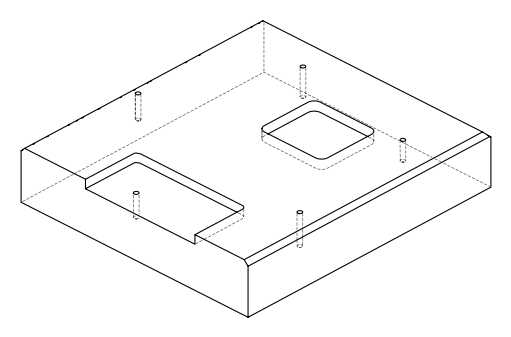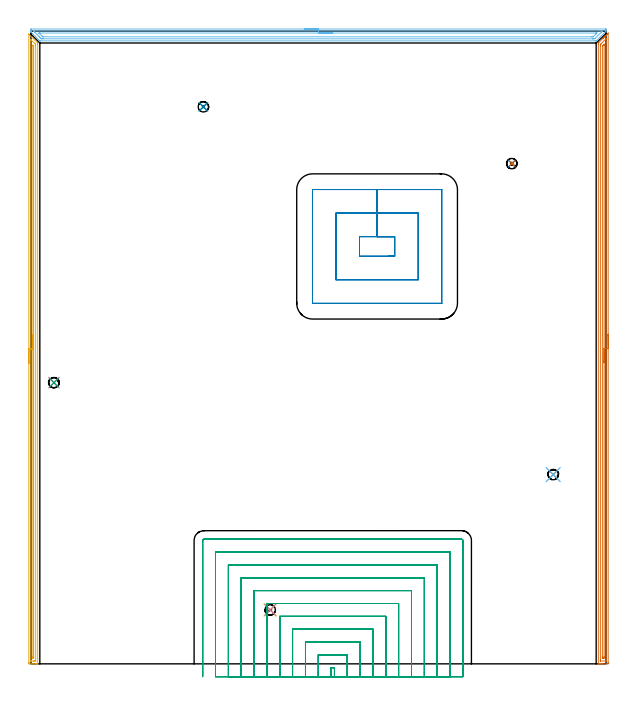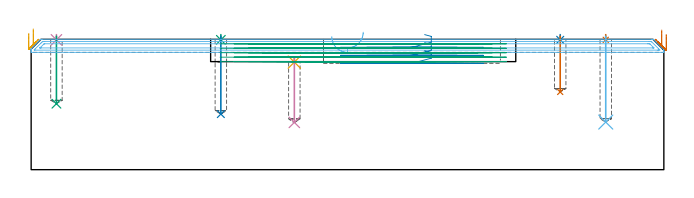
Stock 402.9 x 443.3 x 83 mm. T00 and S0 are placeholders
(PLAN: 15 operations, 4 tool changes, 77.2 min)
(1 SPOT_DRILL | STEP1POCKET | NXT0321_9005460120000 | 0.03 min | 2 mm3)
(2 SPOT_DRILL_1 | STEP1POCKET_1 | NXT0321_9005460120000 | 0.03 min | 0 mm3)
(3 SPOT_DRILL_2 | STEP1POCKET_2 | NXT0321_9005460120000 | 0.03 min | 0 mm3)
(4 SPOT_DRILL_3 | STEP1POCKET_3 | NXT0321_9005460120000 | 0.03 min | 0 mm3)
(5 SPOT_DRILL_4 | STEP1POCKET_4 | NXT0321_9005460120000 | 0.03 min | 1480 mm3)
(6 DRILL_BLIND_HOLE_INTO_CENTER | STEP1POCKET | UGT0301_193 | 0.22 min | 2121 mm3)
(7 DRILL_BLIND_HOLE_INTO_CENTER_1 | STEP1POCKET_1 | UGT0301_193 | 0.14 min | 1327 mm3)
(8 DRILL_BLIND_HOLE_INTO_CENTER_2 | STEP1POCKET_2 | UGT0301_193 | 0.2 min | 1912 mm3)
(9 DRILL_BLIND_HOLE_INTO_CENTER_3 | STEP1POCKET_3 | UGT0301_193 | 0.17 min | 1639 mm3)
(10 DRILL_BLIND_HOLE_INTO_CENTER_4 | STEP1POCKET_4 | UGT0301_193 | 0.17 min | 1565 mm3)
(11 AREA_MILL | FG_CHAMFER_SURFACE | UGT0205_001 | 10.68 min | 8517 mm3)
(12 AREA_MILL_1 | FG_CHAMFER_SURFACE_1 | UGT0205_001 | 9.79 min | 13762 mm3)
(13 AREA_MILL_2 | FG_CHAMFER_SURFACE_2 | UGT0205_001 | 10.71 min | 10408 mm3)
(14 MILL_RECTANGULAR_POCKET | POCKET_RECTANGULAR_STRAIGHT | UGT0201_105 | Follow Part, ap 5.5, ae 75% | 4.35 min | 173634 mm3)
(15 MILL_SLOT | SLOT_PARTIAL_RECTANGULAR | UGT0201_102 | Follow Part, ap 3, ae 75% | 40.59 min | 255645 mm3)
(TOOL NXT0321_9005460120000 | NC Spot Drill, 142deg, 12mm, Carbide, Uncoated | D12 PA142 FL30 Z2)
(TOOL UGT0301_193 | Twist Drill 7.3 mm | D7.3 PA118 FL66 Z2)
(TOOL UGT0205_001 | Chamfer Mill 20 x 3 x 45 deg. | D20 FL50 Z2)
(TOOL UGT0201_105 | End Mill 22 mm | D22 FL25 Z2)
(TOOL UGT0201_102 | End Mill 12 mm | D12 FL16 Z2)
(OP 1 SPOT_DRILL)
G17 G21 G94 G90
T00 M6
G54
G17 G0 G90 X365.9 Y132.6 S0 M3
G43 Z93. H0
G94 G81 G98 Z82.686 F250. R86.
G80
M5
M2
(OP 2 SPOT_DRILL_1)
G17 G21 G94 G90
T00 M6
G54
G17 G0 G90 X336.9 Y350.5 S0 M3
G43 Z93. H0
G94 G81 G98 Z82.686 F250. R86.
G80
M5
M2
(OP 3 SPOT_DRILL_2)
G17 G21 G94 G90
T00 M6
G54
G17 G0 G90 X120.8 Y390.3 S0 M3
G43 Z93. H0
G94 G81 G98 Z82.686 F250. R86.
G80
M5
M2
(OP 4 SPOT_DRILL_3)
G17 G21 G94 G90
T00 M6
G54
G17 G0 G90 X16.1 Y197. S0 M3
G43 Z93. H0
G94 G81 G98 Z82.686 F250. R86.
G80
M5
M2
(OP 5 SPOT_DRILL_4)
G17 G21 G94 G90
T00 M6
G54
G17 G0 G90 X167.6 Y37.8 S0 M3
G43 Z93. H0
G94 G81 G98 Z68.486 F250. R71.8
G80
M5
M2
(OP 6 DRILL_BLIND_HOLE_INTO_CENTER)
G17 G21 G94 G90
T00 M6
G54
G17 G0 G90 X365.9 Y132.6 S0 M3
G43 Z93. H0
G94 G81 G98 Z30.3 F250. R85.
G80
M5
M2
(OP 7 DRILL_BLIND_HOLE_INTO_CENTER_1)
G17 G21 G94 G90
T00 M6
G54
G17 G0 G90 X336.9 Y350.5 S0 M3
G43 Z93. H0
G94 G81 G98 Z49.5 F250. R85.
G80
M5
M2
(OP 8 DRILL_BLIND_HOLE_INTO_CENTER_2)
G17 G21 G94 G90
T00 M6
G54
G17 G0 G90 X120.8 Y390.3 S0 M3
G43 Z93. H0
G94 G81 G98 Z35.4 F250. R85.
G80
M5
M2
(OP 9 DRILL_BLIND_HOLE_INTO_CENTER_3)
G17 G21 G94 G90
T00 M6
G54
G17 G0 G90 X16.1 Y197. S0 M3
G43 Z93. H0
G94 G81 G98 Z42. F250. R85.
G80
M5
M2
(OP 10 DRILL_BLIND_HOLE_INTO_CENTER_4)
G17 G21 G94 G90
T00 M6
G54
G17 G0 G90 X167.6 Y37.8 S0 M3
G43 Z93. H0
G94 G81 G98 Z30.1 F250. R70.8
G80
M5
M2
(OP 11 AREA_MILL)
G17 G21 G94 G90
T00 M6
G54
G17 G0 G90 X-1.5 Y210.6 S1061 M3
G43 Z93. H0
Z86.8
G94 G1 Y210.638 Z85.928 F250.
Y210.752 Z85.064
Y210.941 Z84.212
Y211.203 Z83.38
Y211.537 Z82.574
Y211.94 Z81.8
Y212.409 Z81.064
Y212.94 Z80.372
Y213.529 Z79.729
Y214.172 Z79.14
Y214.864 Z78.608
Y215.6 Z78.14
Y216.374 Z77.737
Y217.18 Z77.403
Y218.012 Z77.141
Y218.864 Z76.952
Y219.728 Z76.838
Y220.6 Z76.8
X-1.499 Y441.166 Z76.801
X-1.498 Y441.174 Z76.802
X-1.493 Y441.183 Z76.807
X-1.486 Y441.182 Z76.813
X-1.466 Y441.166 Z76.833
X1.576 Y438.125 Z79.874
X4.686 Y435.014 Z82.984
X4.689 Y435.009 Z82.988
X4.696 Y434.993 Z82.992
X4.7 Y434.311 Z83.
Y0.183
X4.697 Y0.008 Z82.988
X4.694 Y0.006 Z82.985
X4.328 Y0. Z82.628
X4.084 Z82.383
X3.363 Z81.658
X2.121 Z80.418
X0.718 Z79.014
X-1.045 Y0.001 Z77.251
X-1.276 Y0.004 Z77.021
X-1.491 Y0.01 Z76.806
X-1.495 Y0.173 Z76.803
X-1.499 Y0.63 Z76.801
X-1.5 Y1.091 Z76.8
Y220.6
X-0.086 Z78.214
X-0.085 Y436.914 Z78.215
Y436.994
X-0.079 Y437.3 Z78.221
X-0.077 Y437.316 Z78.223
X-0.054 Y437.297 Z78.246
X-0.016 Y437.264 Z78.284
X0.019 Y437.23 Z78.319
X0.257 Y436.994 Z78.557
X2.482 Y434.769 Z80.782
X2.938 Y434.311 Z81.238
X3.093 Y434.152 Z81.393
X3.216 Y434.022 Z81.516
X3.279 Y433.949 Z81.579
X3.286 Y433.417 Z81.586
X3.285 Y2.497 Z81.585
X3.284 Y2.418 Z81.584
X3.279 Y2.02 Z81.579
X2.888 Y2.006 Z81.188
X2.482 Y2.002 Z80.782
X2.012 Y2. Z80.312
X1.6 Z79.9
X0.249 Z78.549
X0.017 Y2.001 Z78.317
X-0.017 Y2.002 Z78.283
X-0.052 Y2.005 Z78.248
X-0.076 Y2.009 Z78.224
X-0.079 Y2.035 Z78.221
X-0.085 Y2.338 Z78.215
Y2.418
X-0.086 Y220.6 Z78.214
X1.328 Z79.628
X1.329 Y432.798 Z79.629
X1.333 Y433.417 Z79.633
X1.334 Y433.452 Z79.634
X1.335 Y433.454 Z79.635
X1.38 Y433.417 Z79.68
X1.6 Y433.199 Z79.9
X1.766 Y433.029 Z80.066
X1.847 Y432.941 Z80.147
X1.865 Y432.92 Z80.165
X1.867 Y432.876 Z80.167
X1.869 Y432.798 Z80.169
X1.871 Y432.523 Z80.171
Y432.247
Y4.826
X1.869 Y4.207 Z80.169
X1.867 Y4.069 Z80.167
X1.864 Y4.01 Z80.164
X1.799 Y4.004 Z80.099
X1.6 Z79.9
X1.397 Y4.008 Z79.697
X1.343 Y4.01 Z79.643
X1.335 Y4.043 Z79.635
X1.332 Y4.115 Z79.632
X1.33 Y4.207 Z79.63
X1.329 Y4.482 Z79.629
X1.328 Y5.101 Z79.628
Y220.6
Y221.472 Z79.666
Y222.337 Z79.78
Y223.188 Z79.969
Y224.02 Z80.231
Y224.826 Z80.565
Y225.6 Z80.968
Y226.336 Z81.437
Y227.028 Z81.968
Y227.671 Z82.557
Y228.26 Z83.201
Y228.792 Z83.893
Y229.26 Z84.628
Y229.663 Z85.402
Y229.997 Z86.208
Y230.259 Z87.04
Y230.448 Z87.892
Y230.562 Z88.757
Y230.6 Z89.628
G0 Z93.
M5
M2
(OP 12 AREA_MILL_1)
G17 G21 G94 G90
T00 M6
G54
G17 G0 G90 X191.45 Y444.8 S1061 M3
G43 Z93. H0
Z84.7
G94 G1 X191.488 Z83.828 F250.
X191.602 Z82.964
X191.791 Z82.112
X192.053 Z81.28
X192.387 Z80.474
X192.79 Z79.7
X193.258 Z78.964
X193.79 Z78.272
X194.379 Z77.629
X195.022 Z77.04
X195.714 Z76.509
X196.45 Z76.04
X197.224 Z75.637
X198.03 Z75.303
X198.862 Z75.041
X199.714 Z74.852
X200.578 Z74.738
X201.45 Z74.7
X402.738
X402.815 Y444.798 Z74.702
X402.89 Y444.792 Z74.705
X402.9 Y444.46 Z75.04
Y443.968 Z75.531
X402.89 Y443.394 Z76.104
X402.822 Y443.323 Z76.176
X402.738 Y443.237 Z76.26
X396.141 Y436.64 Z82.858
X396.044 Y436.544 Z82.955
X396.002 Y436.507 Z82.993
X395.151 Y436.5 Z83.
X6.856
X6.205 Y436.501 Z82.987
X6.093 Y436.605 Z82.891
X6.076 Y436.623 Z82.875
X0.127 Y442.572 Z76.925
X0.058 Y442.638 Z76.854
X0.01 Y442.698 Z76.793
X0.001 Y442.753 Z76.738
X0. Y443.2 Z76.299
Y443.569 Z75.931
Y444.214 Z75.281
Y444.537 Z74.96
X0.002 Y444.791 Z74.705
X0.162 Y444.8 Z74.7
X201.45
Y443.386 Z76.114
X398.722
X399.555 Y443.383 Z76.117
X399.614 Y443.38 Z76.12
X400.361 Y443.323 Z76.177
X399.548 Y442.498 Z77.002
X395.151 Y438.102 Z81.398
X395.086 Y438.041 Z81.459
X395.015 Y437.977 Z81.523
X394.316 Y437.92 Z81.58
X394.258 Y437.918 Z81.582
X393.428 Y437.914 Z81.586
X393.366
X8.642
X7.808 Y437.918 Z81.582
X7.749 Y437.921 Z81.579
X7.185 Y437.977 Z81.523
X6.856 Y438.297 Z81.203
X6.282 Y438.868 Z80.632
X5.964 Y439.186 Z80.314
X2.717 Y442.432 Z77.068
X2.393 Y442.757 Z76.743
X2.112 Y443.041 Z76.459
X2.044 Y443.113 Z76.387
X2.013 Y443.148 Z76.352
X2.01 Y443.193 Z76.307
X2.005 Y443.323 Z76.177
X2.007 Y443.371 Z76.129
X2.008 Y443.378 Z76.122
X2.059 Y443.381 Z76.119
X2.142 Y443.384 Z76.116
X2.268 Y443.386 Z76.114
X2.33
X201.45
Y441.972 Z77.528
X395.613 Y441.971 Z77.529
X396.044 Y441.97 Z77.53
X396.509 Y441.967 Z77.533
X396.532 Y441.965 Z77.535
X396.546 Y441.956 Z77.544
X396.093 Y441.492 Z78.008
X394.258 Y439.658 Z79.842
X393.987 Y439.398 Z80.102
X393.908 Y439.335 Z80.165
X393.793 Y439.333 Z80.167
X393.366 Y439.33 Z80.17
X392.904 Y439.329 Z80.171
X392.473 Y439.328 Z80.172
X8.642 Y439.329 Z80.171
X8.498
X8.383 Y439.332 Z80.168
X8.308 Y439.335 Z80.165
X8.271 Y439.34 Z80.16
X7.749 Y439.85 Z79.65
X6.058 Y441.541 Z77.959
X5.964 Y441.635 Z77.865
X5.682 Y441.922 Z77.578
X5.649 Y441.958 Z77.542
X5.645 Y441.967 Z77.533
X5.647 Y441.968 Z77.532
X5.686 Y441.97 Z77.53
X6.425 Y441.972 Z77.528
X201.45
X202.322 Z77.567
X203.186 Z77.68
X204.038 Z77.869
X204.87 Z78.132
X205.676 Z78.465
X206.45 Z78.868
X207.186 Z79.337
X207.878 Z79.868
X208.521 Z80.457
X209.11 Z81.101
X209.642 Z81.793
X210.11 Z82.528
X210.513 Z83.302
X210.847 Z84.108
X211.109 Z84.94
X211.298 Z85.792
X211.412 Z86.657
X211.45 Z87.528
G0 Z93.
M5
M2
(OP 13 AREA_MILL_2)
G17 G21 G94 G90
T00 M6
G54
G17 G0 G90 X404.4 Y230.95 S1061 M3
G43 Z93. H0
Z86.1
G94 G1 Y230.912 Z85.228 F250.
Y230.798 Z84.364
Y230.609 Z83.512
Y230.347 Z82.68
Y230.013 Z81.874
Y229.61 Z81.1
Y229.141 Z80.364
Y228.61 Z79.672
Y228.021 Z79.029
Y227.378 Z78.44
Y226.686 Z77.909
Y225.95 Z77.44
Y225.176 Z77.037
Y224.37 Z76.703
Y223.538 Z76.441
Y222.686 Z76.252
Y221.821 Z76.138
Y220.95 Z76.1
Y1.129
X404.399 Y0.625 Z76.101
X404.396 Y0.239 Z76.102
X404.392 Y0.01 Z76.105
X404.018 Y0. Z76.479
X400.512 Z79.983
X399.984 Z80.513
X399.635 Z80.861
X399.107 Z81.389
X398.759 Z81.736
X398.062 Z82.438
X397.804 Z82.696
X397.649 Y0.003 Z82.843
X397.502 Y0.01 Z82.989
X397.5 Y0.178 Z83.
Y434.125
X397.507 Y435. Z82.993
X397.522 Y435.019 Z82.978
X397.882 Y435.383 Z82.616
X400.512 Y438.014 Z79.984
X400.646 Y438.147 Z79.852
X400.813 Y438.314 Z79.685
X400.95 Y438.452 Z79.546
X401.093 Y438.594 Z79.405
X401.242 Y438.744 Z79.255
X401.388 Y438.89 Z79.107
X401.54 Y439.041 Z78.958
X401.672 Y439.173 Z78.825
X401.826 Y439.329 Z78.668
X402.33 Y439.83 Z78.17
X402.583 Y440.084 Z77.916
X402.703 Y440.205 Z77.793
X403.035 Y440.535 Z77.465
X403.26 Y440.76 Z77.239
X403.476 Y440.977 Z77.022
X403.579 Y441.081 Z76.917
X404.018 Y441.518 Z76.481
X404.19 Y441.691 Z76.309
X404.269 Y441.769 Z76.23
X404.375 Y441.871 Z76.123
X404.394 Y441.883 Z76.103
X404.399 Y441.871 Z76.099
X404.4 Y220.95 Z76.1
X402.986 Z77.514
X402.985 Y2.571 Z77.515
X402.984 Y2.412 Z77.516
X402.979 Y2.046 Z77.521
X402.977 Y2.01 Z77.523
X402.911 Y2.006 Z77.589
X402.804 Y2.002 Z77.696
X402.669 Y2. Z77.831
X399.162 Y2.001 Z81.338
X398.98 Y2.005 Z81.52
X398.947 Y2.009 Z81.553
X398.921 Y2.014 Z81.579
X398.92 Y2.056 Z81.58
X398.916 Y2.252 Z81.584
X398.915 Y2.412 Z81.585
X398.914 Y3.147 Z81.586
X398.915 Y433.072 Z81.585
X398.916 Y433.231 Z81.584
X398.921 Y433.959 Z81.579
X399.079 Y434.125 Z81.421
X399.358 Y434.407 Z81.142
X399.635 Y434.685 Z80.865
X402.265 Y437.315 Z78.235
X402.65 Y437.7 Z77.85
X402.754 Y437.802 Z77.746
X402.902 Y437.944 Z77.598
X402.972 Y438.01 Z77.528
X402.979 Y437.865 Z77.521
X402.983 Y437.7 Z77.517
X402.985 Y437.528 Z77.515
X402.986 Y220.95 Z77.514
X401.572 Z78.928
X401.571 Y4.907 Z78.929
X401.566 Y4.2 Z78.934
X401.564 Y4.02 Z78.936
X401.388 Y4.01 Z79.112
X400.703 Y4.004 Z79.797
X400.512 Y4.01 Z79.988
X400.335 Y4.022 Z80.165
X400.332 Y4.2 Z80.168
X400.33 Y4.385 Z80.17
X400.329 Y5.094 Z80.171
X400.328 Y5.281 Z80.172
X400.329 Y432.524 Z80.171
X400.331 Y432.711 Z80.17
X400.333 Y432.835 Z80.167
X400.337 Y432.926 Z80.163
X400.363 Y432.954 Z80.137
X400.512 Y433.111 Z79.988
X401.456 Y434.056 Z79.044
X401.526 Y434.125 Z78.974
X401.546 Y434.138 Z78.954
X401.565 Y434.148 Z78.935
X401.566 Y434.125 Z78.934
X401.57 Y434.007 Z78.93
X401.571 Y433.938 Z78.929
Y433.231
X401.572 Y220.95 Z78.928
Y220.078 Z78.967
Y219.213 Z79.08
Y218.362 Z79.269
Y217.53 Z79.532
Y216.724 Z79.865
Y215.95 Z80.268
Y215.214 Z80.737
Y214.522 Z81.268
Y213.879 Z81.857
Y213.289 Z82.501
Y212.758 Z83.193
Y212.29 Z83.928
Y211.887 Z84.702
Y211.553 Z85.508
Y211.291 Z86.34
Y211.102 Z87.192
Y210.988 Z88.057
Y210.95 Z88.928
G0 Z93.
M5
M2
(OP 14 MILL_RECTANGULAR_POCKET)
G17 G21 G94 G90
T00 M6
G54
G17 G0 G90 X250.571 Y285.6 S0 M3
G43 Z93. H0
Z86.
G94 G1 X254.8 Z84.867 F250.
Y299.3 Z81.196
X242.5 Z77.9
X230.2 F500.
Y285.6
X254.8
Y299.3
X242.5
Y315.8
X213.7
Y269.1
X271.3
Y315.8
X242.5
Y332.3
X197.3
X197.245 Y332.295
X197.205 Y332.255
X197.2 Y332.2
Y252.7
X197.205 Y252.645
X197.245 Y252.605
X197.3 Y252.6
X287.7
X287.755 Y252.605
X287.795 Y252.645
X287.8 Y252.7
Y332.2
X287.795 Y332.255
X287.755 Y332.295
X287.7 Y332.3
X242.5
X241.5
G0 X250.571 Y285.6 Z80.9
G1 X254.8 Z79.767 F250.
Y299.3 Z76.096
X242.5 Z72.8
X230.2 F500.
Y285.6
X254.8
Y299.3
X242.5
Y315.8
X213.7
Y269.1
X271.3
Y315.8
X242.5
Y332.3
X197.3
X197.245 Y332.295
X197.205 Y332.255
X197.2 Y332.2
Y252.7
X197.205 Y252.645
X197.245 Y252.605
X197.3 Y252.6
X287.7
X287.755 Y252.605
X287.795 Y252.645
X287.8 Y252.7
Y332.2
X287.795 Y332.255
X287.755 Y332.295
X287.7 Y332.3
X242.5
X241.5
G0 X250.571 Y285.6 Z75.8
G1 X254.8 Z74.667 F250.
Y299.3 Z70.996
X242.5 Z67.7
X230.2 F500.
Y285.6
X254.8
Y299.3
X242.5
Y315.8
X213.7
Y269.1
X271.3
Y315.8
X242.5
Y332.3
X197.3
X197.245 Y332.295
X197.205 Y332.255
X197.2 Y332.2
Y252.7
X197.205 Y252.645
X197.245 Y252.605
X197.3 Y252.6
X287.7
X287.755 Y252.605
X287.795 Y252.645
X287.8 Y252.7
Y332.2
X287.795 Y332.255
X287.755 Y332.295
X287.7 Y332.3
X242.5
X241.5
G0 Z93.
M5
M2
(OP 15 MILL_SLOT)
G17 G21 G94 G90
T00 M6
G54
G17 G0 G90 X212.6 Y-9. S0 M3
G43 Z93. H0
Z80.16
G94 G1 Y-6. F250.
Y-2.7 F500.
X210.3
Y-6.
Y-9. F250.
X221.6
Y-6.
Y6.3 F500.
X201.3
Y-6.
Y-9. F250.
X230.6
Y-6.
Y15.3 F500.
X192.3
Y-6.
Y-9. F250.
X239.6
Y-6.
Y24.3 F500.
X183.3
Y-6.
Y-9. F250.
X248.6
Y-6.
Y33.3 F500.
X174.3
Y-6.
Y-9. F250.
X257.6
Y-6.
Y42.3 F500.
X165.3
Y-6.
Y-9. F250.
X266.6
Y-6.
Y51.3 F500.
X156.3
Y-6.
Y-9. F250.
X275.6
Y-6.
Y60.3 F500.
X147.3
Y-6.
Y-9. F250.
X284.6
Y-6.
Y69.3 F500.
X138.3
Y-6.
Y-9. F250.
X293.6
Y-6.
Y78.3 F500.
X129.3
Y-6.
Y-9. F250.
X302.6
Y-6.
Y86.4 F500.
G3 X301.7 Y87.3 R0.9
G1 X121.2
G3 X120.3 Y86.4 R0.9
G1 Y-6.
Y-9. F250.
G0 X212.6 Z77.32
G1 Y-6.
Y-2.7 F500.
X210.3
Y-6.
Y-9. F250.
X221.6
Y-6.
Y6.3 F500.
X201.3
Y-6.
Y-9. F250.
X230.6
Y-6.
Y15.3 F500.
X192.3
Y-6.
Y-9. F250.
X239.6
Y-6.
Y24.3 F500.
X183.3
Y-6.
Y-9. F250.
X248.6
Y-6.
Y33.3 F500.
X174.3
Y-6.
Y-9. F250.
X257.6
Y-6.
Y42.3 F500.
X165.3
Y-6.
Y-9. F250.
X266.6
Y-6.
Y51.3 F500.
X156.3
Y-6.
Y-9. F250.
X275.6
Y-6.
Y60.3 F500.
X147.3
Y-6.
Y-9. F250.
X284.6
Y-6.
Y69.3 F500.
X138.3
Y-6.
Y-9. F250.
X293.6
Y-6.
Y78.3 F500.
X129.3
Y-6.
Y-9. F250.
X302.6
Y-6.
Y86.4 F500.
G3 X301.7 Y87.3 R0.9
G1 X121.2
G3 X120.3 Y86.4 R0.9
G1 Y-6.
Y-9. F250.
G0 X212.6 Z74.48
G1 Y-6.
Y-2.7 F500.
X210.3
Y-6.
Y-9. F250.
X221.6
Y-6.
Y6.3 F500.
X201.3
Y-6.
Y-9. F250.
X230.6
Y-6.
Y15.3 F500.
X192.3
Y-6.
Y-9. F250.
X239.6
Y-6.
Y24.3 F500.
X183.3
Y-6.
Y-9. F250.
X248.6
Y-6.
Y33.3 F500.
X174.3
Y-6.
Y-9. F250.
X257.6
Y-6.
Y42.3 F500.
X165.3
Y-6.
Y-9. F250.
X266.6
Y-6.
Y51.3 F500.
X156.3
Y-6.
Y-9. F250.
X275.6
Y-6.
Y60.3 F500.
X147.3
Y-6.
Y-9. F250.
X284.6
Y-6.
Y69.3 F500.
X138.3
Y-6.
Y-9. F250.
X293.6
Y-6.
Y78.3 F500.
X129.3
Y-6.
Y-9. F250.
X302.6
Y-6.
Y86.4 F500.
G3 X301.7 Y87.3 R0.9
G1 X121.2
G3 X120.3 Y86.4 R0.9
G1 Y-6.
Y-9. F250.
G0 X212.6 Z71.64
G1 Y-6.
Y-2.7 F500.
X210.3
Y-6.
Y-9. F250.
X221.6
Y-6.
Y6.3 F500.
X201.3
Y-6.
Y-9. F250.
X230.6
Y-6.
Y15.3 F500.
X192.3
Y-6.
Y-9. F250.
X239.6
Y-6.
Y24.3 F500.
X183.3
Y-6.
Y-9. F250.
X248.6
Y-6.
Y33.3 F500.
X174.3
Y-6.
Y-9. F250.
X257.6
Y-6.
Y42.3 F500.
X165.3
Y-6.
Y-9. F250.
X266.6
Y-6.
Y51.3 F500.
X156.3
Y-6.
Y-9. F250.
X275.6
Y-6.
Y60.3 F500.
X147.3
Y-6.
Y-9. F250.
X284.6
Y-6.
Y69.3 F500.
X138.3
Y-6.
Y-9. F250.
X293.6
Y-6.
Y78.3 F500.
X129.3
Y-6.
Y-9. F250.
X302.6
Y-6.
Y86.4 F500.
G3 X301.7 Y87.3 R0.9
G1 X121.2
G3 X120.3 Y86.4 R0.9
G1 Y-6.
Y-9. F250.
G0 X212.6 Z68.8
G1 Y-6.
Y-2.7 F500.
X210.3
Y-6.
Y-9. F250.
X221.6
Y-6.
Y6.3 F500.
X201.3
Y-6.
Y-9. F250.
X230.6
Y-6.
Y15.3 F500.
X192.3
Y-6.
Y-9. F250.
X239.6
Y-6.
Y24.3 F500.
X183.3
Y-6.
Y-9. F250.
X248.6
Y-6.
Y33.3 F500.
X174.3
Y-6.
Y-9. F250.
X257.6
Y-6.
Y42.3 F500.
X165.3
Y-6.
Y-9. F250.
X266.6
Y-6.
Y51.3 F500.
X156.3
Y-6.
Y-9. F250.
X275.6
Y-6.
Y60.3 F500.
X147.3
Y-6.
Y-9. F250.
X284.6
Y-6.
Y69.3 F500.
X138.3
Y-6.
Y-9. F250.
X293.6
Y-6.
Y78.3 F500.
X129.3
Y-6.
Y-9. F250.
X302.6
Y-6.
Y86.4 F500.
G3 X301.7 Y87.3 R0.9
G1 X121.2
G3 X120.3 Y86.4 R0.9
G1 Y-6.
Y-9. F250.
G0 Z93.
M5
M2
